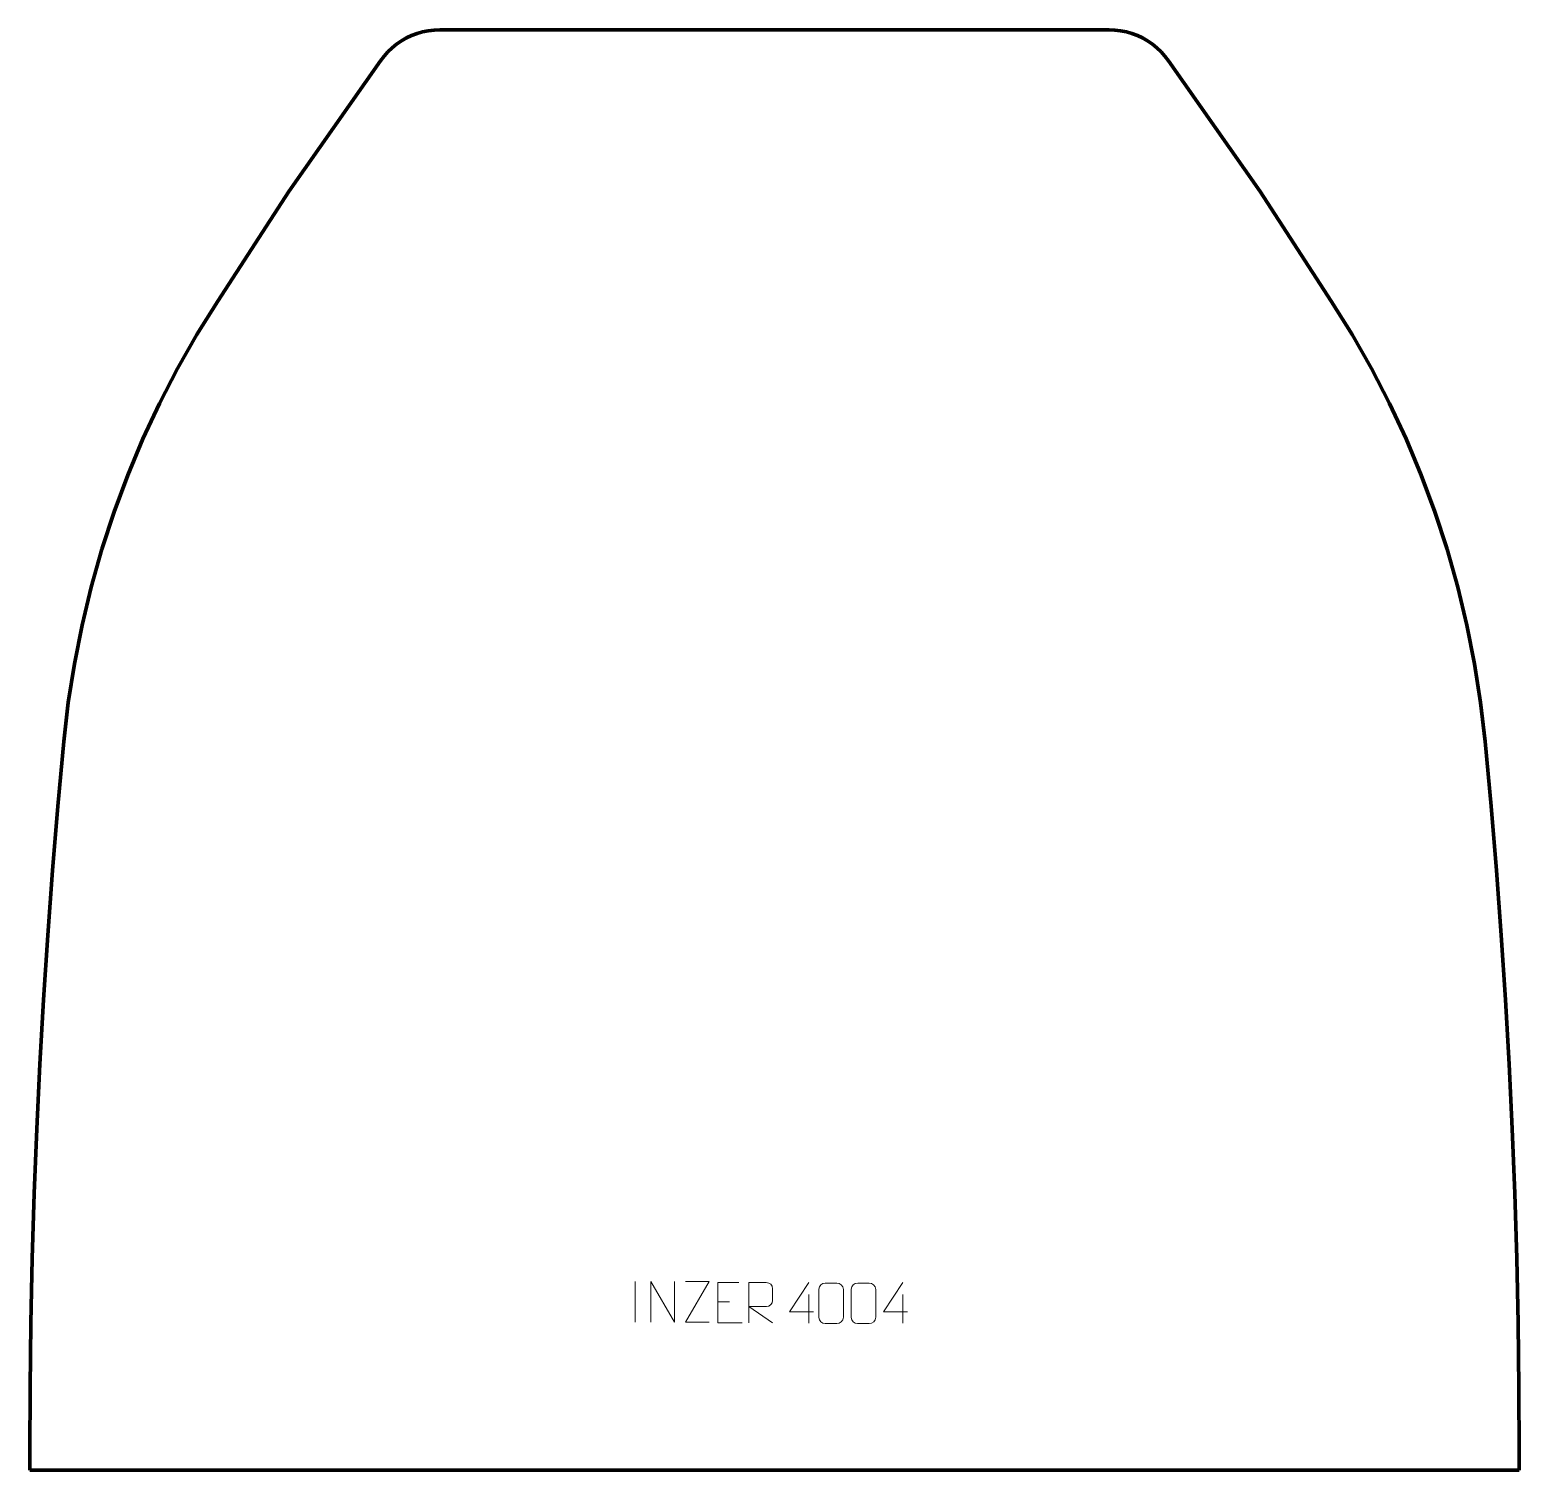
# Model space of a CAD drawing. Header units: millimetres. Extents: x -449 to 471, y 662 to 1552.
import ezdxf

# ---------------------------------------------------------------- set-up
doc = ezdxf.new("R2010")
doc.units = ezdxf.units.MM
doc.header["$MEASUREMENT"] = 0
doc.layers.add('layer 1', color=7, linetype='Continuous')

msp = doc.modelspace()

# ---------------------------------------------------------------- linework, layer by layer
at = {"layer": 'layer 1', "color": 242, "lineweight": 211}
for points in [[(-219.1839, 1544.7598), (-219.1839, 1544.7598), (-216.0768, 1546.5394), (-216.0768, 1546.5394)], [(-216.0768, 1546.5394), (-216.0768, 1546.5394), (-212.8368, 1548.0645), (-212.8368, 1548.0645)], [(-212.8368, 1548.0645), (-212.8368, 1548.0645), (-209.4853, 1549.3266), (-209.4853, 1549.3266)], [(-209.4853, 1549.3266), (-209.4853, 1549.3266), (-206.0442, 1550.3158), (-206.0442, 1550.3158)], [(-206.0442, 1550.3158), (-206.0442, 1550.3158), (-202.5344, 1551.0275), (-202.5344, 1551.0275)], [(-202.5344, 1551.0275), (-202.5344, 1551.0275), (-198.9792, 1551.4567), (-198.9792, 1551.4567)], [(-198.9792, 1551.4567), (-198.9792, 1551.4567), (-195.4011, 1551.5997), (-195.4011, 1551.5997)], [(-195.4011, 1551.5997), (-195.4011, 1551.5997), (217.9791, 1551.5997), (217.9791, 1551.5997)], [(221.5567, 1551.4567), (221.5567, 1551.4567), (217.9791, 1551.5997), (217.9791, 1551.5997)], [(225.1117, 1551.0275), (225.1117, 1551.0275), (221.5567, 1551.4567), (221.5567, 1551.4567)], [(228.6215, 1550.3158), (228.6215, 1550.3158), (225.1117, 1551.0275), (225.1117, 1551.0275)], [(232.0633, 1549.3266), (232.0633, 1549.3266), (228.6215, 1550.3158), (228.6215, 1550.3158)], [(235.4141, 1548.0645), (235.4141, 1548.0645), (232.0633, 1549.3266), (232.0633, 1549.3266)], [(238.6541, 1546.5394), (238.6541, 1546.5394), (235.4141, 1548.0645), (235.4141, 1548.0645)], [(241.7619, 1544.7598), (241.7619, 1544.7598), (238.6541, 1546.5394), (238.6541, 1546.5394)], [(-229.9095, 1535.3526), (-229.9095, 1535.3526), (-227.5194, 1538.0192), (-227.5194, 1538.0192)], [(-227.5194, 1538.0192), (-227.5194, 1538.0192), (-224.9238, 1540.4863), (-224.9238, 1540.4863)], [(-224.9238, 1540.4863), (-224.9238, 1540.4863), (-222.1397, 1542.7383), (-222.1397, 1542.7383)], [(-222.1397, 1542.7383), (-222.1397, 1542.7383), (-219.1839, 1544.7598), (-219.1839, 1544.7598)], [(244.717, 1542.7383), (244.717, 1542.7383), (241.7619, 1544.7598), (241.7619, 1544.7598)], [(247.5018, 1540.4863), (247.5018, 1540.4863), (244.717, 1542.7383), (244.717, 1542.7383)], [(250.0974, 1538.0192), (250.0974, 1538.0192), (247.5018, 1540.4863), (247.5018, 1540.4863)], [(252.4868, 1535.3526), (252.4868, 1535.3526), (250.0974, 1538.0192), (250.0974, 1538.0192)], [(-232.079, 1532.5031), (-232.079, 1532.5031), (-288.7111, 1451.5999), (-288.7111, 1451.5999)], [(-232.079, 1532.5031), (-232.079, 1532.5031), (-229.9095, 1535.3526), (-229.9095, 1535.3526)], [(254.6563, 1532.5031), (254.6563, 1532.5031), (252.4868, 1535.3526), (252.4868, 1535.3526)], [(254.6563, 1532.5031), (254.6563, 1532.5031), (311.2886, 1451.5999), (311.2886, 1451.5999)], [(-288.7111, 1451.5999), (-288.7111, 1451.5999), (-332.6382, 1384.0197), (-332.6382, 1384.0197)], [(311.2886, 1451.5999), (311.2886, 1451.5999), (355.2155, 1384.0197), (355.2155, 1384.0197)], [(-345.4489, 1363.4193), (-345.4489, 1363.4193), (-332.6382, 1384.0197), (-332.6382, 1384.0197)], [(368.0262, 1363.4193), (368.0262, 1363.4193), (355.2155, 1384.0197), (355.2155, 1384.0197)], [(-357.4243, 1342.3217), (-357.4243, 1342.3217), (-345.4489, 1363.4193), (-345.4489, 1363.4193)], [(380.0023, 1342.3217), (380.0023, 1342.3217), (368.0262, 1363.4193), (368.0262, 1363.4193)], [(-368.5456, 1320.7616), (-368.5456, 1320.7616), (-357.4243, 1342.3217), (-357.4243, 1342.3217)], [(391.1229, 1320.7616), (391.1229, 1320.7616), (380.0023, 1342.3217), (380.0023, 1342.3217)], [(-378.7935, 1298.7728), (-378.7935, 1298.7728), (-368.5456, 1320.7616), (-368.5456, 1320.7616)], [(401.3713, 1298.7728), (401.3713, 1298.7728), (391.1229, 1320.7616), (391.1229, 1320.7616)], [(-388.1532, 1276.3914), (-388.1532, 1276.3914), (-378.7935, 1298.7728), (-378.7935, 1298.7728)], [(410.7306, 1276.3914), (410.7306, 1276.3914), (401.3713, 1298.7728), (401.3713, 1298.7728)], [(-396.6087, 1253.6541), (-396.6087, 1253.6541), (-388.1532, 1276.3914), (-388.1532, 1276.3914)], [(419.186, 1253.6541), (419.186, 1253.6541), (410.7306, 1276.3914), (410.7306, 1276.3914)], [(-404.1463, 1230.595), (-404.1463, 1230.595), (-396.6087, 1253.6541), (-396.6087, 1253.6541)], [(426.7243, 1230.595), (426.7243, 1230.595), (419.186, 1253.6541), (419.186, 1253.6541)], [(-410.7541, 1207.2534), (-410.7541, 1207.2534), (-404.1463, 1230.595), (-404.1463, 1230.595)], [(433.3321, 1207.2534), (433.3321, 1207.2534), (426.7243, 1230.595), (426.7243, 1230.595)], [(-416.4223, 1183.6651), (-416.4223, 1183.6651), (-410.7541, 1207.2534), (-410.7541, 1207.2534)], [(438.9998, 1183.6651), (438.9998, 1183.6651), (433.3321, 1207.2534), (433.3321, 1207.2534)], [(-421.1408, 1159.8695), (-421.1408, 1159.8695), (-416.4223, 1183.6651), (-416.4223, 1183.6651)], [(443.7187, 1159.8695), (443.7187, 1159.8695), (438.9998, 1183.6651), (438.9998, 1183.6651)], [(-424.9026, 1135.9035), (-424.9026, 1135.9035), (-421.1408, 1159.8695), (-421.1408, 1159.8695)], [(447.4799, 1135.9035), (447.4799, 1135.9035), (443.7187, 1159.8695), (443.7187, 1159.8695)], [(-427.7013, 1111.806), (-427.7013, 1111.806), (-424.9026, 1135.9035), (-424.9026, 1135.9035)], [(450.2787, 1111.806), (450.2787, 1111.806), (447.4799, 1135.9035), (447.4799, 1135.9035)], [(-431.3449, 1071.9784), (-431.3449, 1071.9784), (-427.7013, 1111.806), (-427.7013, 1111.806)], [(453.9229, 1071.9784), (453.9229, 1071.9784), (450.2787, 1111.806), (450.2787, 1111.806)], [(-434.6431, 1032.1212), (-434.6431, 1032.1212), (-431.3449, 1071.9784), (-431.3449, 1071.9784)], [(457.2204, 1032.1212), (457.2204, 1032.1212), (453.9229, 1071.9784), (453.9229, 1071.9784)], [(-437.5946, 992.2368), (-437.5946, 992.2368), (-434.6431, 1032.1212), (-434.6431, 1032.1212)], [(460.1719, 992.2368), (460.1719, 992.2368), (457.2204, 1032.1212), (457.2204, 1032.1212)], [(-440.1991, 952.3285), (-440.1991, 952.3285), (-437.5946, 992.2368), (-437.5946, 992.2368)], [(462.7766, 952.3285), (462.7766, 952.3285), (460.1719, 992.2368), (460.1719, 992.2368)], [(-442.4571, 912.3987), (-442.4571, 912.3987), (-440.1991, 952.3285), (-440.1991, 952.3285)], [(465.0346, 912.3987), (465.0346, 912.3987), (462.7766, 952.3285), (462.7766, 952.3285)], [(-444.3678, 872.4505), (-444.3678, 872.4505), (-442.4571, 912.3987), (-442.4571, 912.3987)], [(466.9451, 872.4505), (466.9451, 872.4505), (465.0346, 912.3987), (465.0346, 912.3987)], [(-445.9311, 832.4878), (-445.9311, 832.4878), (-444.3678, 872.4505), (-444.3678, 872.4505)], [(468.5084, 832.4878), (468.5084, 832.4878), (466.9451, 872.4505), (466.9451, 872.4505)], [(-447.1471, 792.5131), (-447.1471, 792.5131), (-445.9311, 832.4878), (-445.9311, 832.4878)], [(469.7251, 792.5131), (469.7251, 792.5131), (468.5084, 832.4878), (468.5084, 832.4878)], [(-448.0164, 752.5285), (-448.0164, 752.5285), (-447.1471, 792.5131), (-447.1471, 792.5131)], [(470.5937, 752.5285), (470.5937, 752.5285), (469.7251, 792.5131), (469.7251, 792.5131)], [(-448.5377, 712.5392), (-448.5377, 712.5392), (-448.0164, 752.5285), (-448.0164, 752.5285)], [(471.115, 712.5392), (471.115, 712.5392), (470.5937, 752.5285), (470.5937, 752.5285)], [(-448.7111, 672.5462), (-448.7111, 672.5462), (-448.5377, 712.5392), (-448.5377, 712.5392)], [(471.2889, 672.5462), (471.2889, 672.5462), (471.115, 712.5392), (471.115, 712.5392)], [(-448.7111, 672.5462), (-448.7111, 672.5462), (-448.7111, 661.6), (-448.7111, 661.6)], [(471.2889, 672.5462), (471.2889, 672.5462), (471.2889, 661.6), (471.2889, 661.6)], [(-448.7111, 661.6), (-448.7111, 661.6), (471.2889, 661.6), (471.2889, 661.6)]]:
    msp.add_open_spline(points, degree=3, dxfattribs=at)
at = {"layer": 'layer 1', "color": 250, "lineweight": 9}
for points in [[(-74.7904, 778.1432), (-74.7904, 778.1432), (-74.7904, 753.1691), (-74.7904, 753.1691)], [(-23.631, 765.6561), (-23.631, 765.6561), (-16.4629, 765.6561), (-16.4629, 765.6561)], [(32.5111, 770.1859), (32.5111, 770.1859), (32.5111, 752.5212), (32.5111, 752.5212)], [(90.5111, 770.1859), (90.5111, 770.1859), (90.5111, 752.5212), (90.5111, 752.5212)]]:
    msp.add_open_spline(points, degree=3, dxfattribs=at)
for points, knots in [([(-65.1178, 753.1794), (-65.1178, 753.1794), (-65.1178, 778.1329), (-65.1178, 778.1329), (-65.1178, 778.1329), (-65.1178, 778.1329), (-50.463, 753.1794), (-50.463, 753.1794), (-50.463, 753.1794), (-50.463, 753.1794), (-50.463, 778.1329), (-50.463, 778.1329)], [0, 0, 0, 0, 0.25, 0.25, 0.25, 0.25, 0.5, 0.5, 0.5, 0.5, 1, 1, 1, 1]), ([(-29.1656, 753.1774), (-29.1656, 753.1774), (-43.7846, 753.1774), (-43.7846, 753.1774), (-43.7846, 753.1774), (-43.7846, 753.1774), (-29.1413, 778.1348), (-29.1413, 778.1348), (-29.1413, 778.1348), (-29.1413, 778.1348), (-43.7846, 778.1348), (-43.7846, 778.1348)], [0, 0, 0, 0, 0.25, 0.25, 0.25, 0.25, 0.5, 0.5, 0.5, 0.5, 1, 1, 1, 1]), ([(-10.7571, 777.5358), (-10.7571, 777.5358), (-23.631, 777.5358), (-23.631, 777.5358), (-23.631, 777.5358), (-23.631, 777.5358), (-23.631, 752.5822), (-23.631, 752.5822), (-23.631, 752.5822), (-23.631, 752.5822), (-8.7652, 752.5822), (-8.7652, 752.5822)], [0, 0, 0, 0, 0.25, 0.25, 0.25, 0.25, 0.5, 0.5, 0.5, 0.5, 1, 1, 1, 1]), ([(-4.5779, 752.5849), (-4.5779, 752.5849), (-4.5779, 777.5384), (-4.5779, 777.5384), (-4.5779, 777.5384), (-0.9831, 777.5384), (2.6124, 777.5384), (6.2076, 777.5384), (6.2076, 777.5384), (8.5329, 777.5007), (10.0902, 776.0107), (10.0861, 773.6443), (10.0861, 773.6443), (10.0857, 771.6088), (10.0857, 768.5494), (10.0861, 766.5134), (10.0861, 766.5134), (10.0796, 764.6379), (8.2673, 762.6961), (6.2578, 762.677), (6.2578, 762.677), (6.2578, 762.677), (-4.5779, 762.677), (-4.5779, 762.677), (-4.5779, 762.677), (-4.5779, 762.677), (10.0768, 752.5849), (10.0768, 752.5849)], [0, 0, 0, 0, 0.125, 0.125, 0.125, 0.125, 0.25, 0.25, 0.25, 0.25, 0.375, 0.375, 0.375, 0.375, 0.5, 0.5, 0.5, 0.5, 0.625, 0.625, 0.625, 0.625, 0.75, 0.75, 0.75, 0.75, 1, 1, 1, 1]), ([(35.4552, 759.4248), (35.4552, 759.4248), (20.6335, 759.4248), (20.6335, 759.4248), (20.6335, 759.4248), (20.6335, 759.4248), (32.5111, 777.4953), (32.5111, 777.4953)], [0, 0, 0, 0, 0.33333333, 0.33333333, 0.33333333, 0.33333333, 1, 1, 1, 1]), ([(42.6746, 777.2451), (45.0407, 777.2451), (47.4072, 777.2451), (49.7737, 777.2451), (49.7737, 777.2451), (51.7542, 777.2807), (53.7802, 775.7864), (53.8073, 773.3443), (53.8073, 773.3443), (53.8069, 767.5869), (53.8069, 761.8291), (53.8073, 756.0709), (53.8073, 756.0709), (53.6652, 753.7433), (51.9588, 752.261), (49.7737, 752.2502), (49.7737, 752.2502), (47.4013, 752.2506), (45.0289, 752.2506), (42.6569, 752.2502), (42.6569, 752.2502), (40.6984, 752.1446), (38.692, 754.0325), (38.7034, 756.0535), (38.7034, 756.0535), (38.7038, 761.8341), (38.7038, 767.6144), (38.7034, 773.3942), (38.7034, 773.3942), (38.7077, 775.5362), (40.4848, 777.2587), (42.6746, 777.2451)], [0, 0, 0, 0, 0.11111111, 0.11111111, 0.11111111, 0.11111111, 0.22222222, 0.22222222, 0.22222222, 0.22222222, 0.33333333, 0.33333333, 0.33333333, 0.33333333, 0.44444444, 0.44444444, 0.44444444, 0.44444444, 0.55555556, 0.55555556, 0.55555556, 0.55555556, 0.66666667, 0.66666667, 0.66666667, 0.66666667, 0.77777778, 0.77777778, 0.77777778, 0.77777778, 1, 1, 1, 1]), ([(62.6746, 777.2451), (65.0407, 777.2451), (67.4072, 777.2451), (69.7737, 777.2451), (69.7737, 777.2451), (71.7542, 777.2807), (73.7802, 775.7864), (73.8073, 773.3443), (73.8073, 773.3443), (73.8069, 767.5869), (73.8069, 761.8291), (73.8073, 756.0709), (73.8073, 756.0709), (73.6652, 753.7433), (71.9588, 752.261), (69.7737, 752.2502), (69.7737, 752.2502), (67.4013, 752.2506), (65.0289, 752.2506), (62.6569, 752.2502), (62.6569, 752.2502), (60.6984, 752.1446), (58.692, 754.0325), (58.7034, 756.0535), (58.7034, 756.0535), (58.7038, 761.8341), (58.7038, 767.6144), (58.7034, 773.3942), (58.7034, 773.3942), (58.7077, 775.5362), (60.4848, 777.2587), (62.6746, 777.2451)], [0, 0, 0, 0, 0.11111111, 0.11111111, 0.11111111, 0.11111111, 0.22222222, 0.22222222, 0.22222222, 0.22222222, 0.33333333, 0.33333333, 0.33333333, 0.33333333, 0.44444444, 0.44444444, 0.44444444, 0.44444444, 0.55555556, 0.55555556, 0.55555556, 0.55555556, 0.66666667, 0.66666667, 0.66666667, 0.66666667, 0.77777778, 0.77777778, 0.77777778, 0.77777778, 1, 1, 1, 1]), ([(93.4552, 759.4248), (93.4552, 759.4248), (78.6335, 759.4248), (78.6335, 759.4248), (78.6335, 759.4248), (78.6335, 759.4248), (90.5111, 777.4953), (90.5111, 777.4953)], [0, 0, 0, 0, 0.33333333, 0.33333333, 0.33333333, 0.33333333, 1, 1, 1, 1])]:
    msp.add_open_spline(points, degree=3, knots=knots, dxfattribs=at)

doc.saveas('drawing.dxf')
